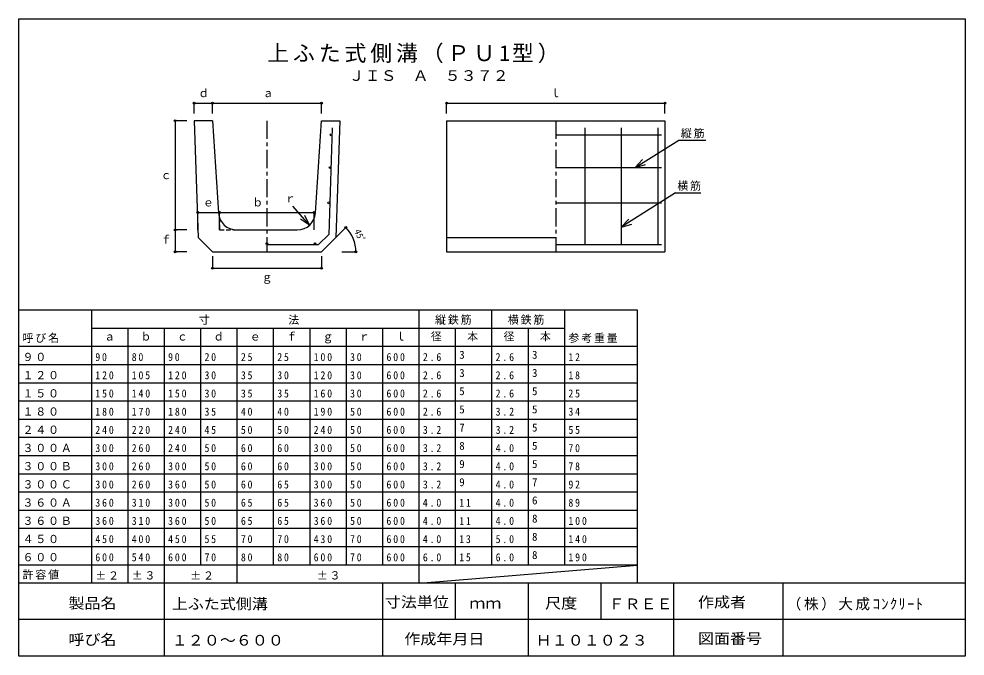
# Model space of a CAD drawing. Units: millimetres, scale not verified. Extents: x -1296 to 1304, y -884 to 866.
import ezdxf
from ezdxf.enums import TextEntityAlignment as Align

# ---------------------------------------------------------------- set-up
doc = ezdxf.new("R2010")
doc.units = ezdxf.units.MM
doc.header["$LTSCALE"] = 10
doc.header["$PDMODE"] = 32
doc.header["$PDSIZE"] = 5
doc.linetypes.add('CHAIN1', pattern=[8, 5, -1, 1, -1])
doc.linetypes.add('DASHED1', pattern=[1.8, 1.2, -0.6])
doc.layers.add('0-0', color=7, linetype='Continuous')
doc.styles.add('ＭＳ ゴシック', font='')
doc.styles.get('ＭＳ ゴシック').set_extended_font_data('MS Gothic')

msp = doc.modelspace()

# ---------------------------------------------------------------- linework, layer by layer
at = {"layer": '0-0', "color": 4}
for p, q in [((-814.17, 634.87), (-764.17, 634.87)), ((-814.17, 606.67), (-814.17, 634.87)), ((-464.17, 606.67), (-464.17, 634.87)), ((-120.41, 634.87), (479.59, 634.87)), ((-120.41, 606.67), (-120.41, 634.87)), ((479.59, 606.67), (479.59, 634.87)), ((-866.39, 586.6), (-866.39, 286.6)), ((-834.16, 586.6), (-866.39, 586.6)), ((-804.17, 334.71), (-744.17, 334.71)), ((-804.17, 286.6), (-804.17, 334.71)), ((-744.17, 286.6), (-744.17, 334.71)), ((-744.17, 334.71), (-484.17, 334.71)), ((-484.17, 286.6), (-484.17, 334.71)), ((-424.86, 265.91), (-397.4, 293.37)), ((-834.16, 226.6), (-866.39, 226.6)), ((-764.17, 215.05), (-764.17, 181.44)), ((-464.17, 215.05), (-464.17, 181.44)), ((-408.58, 226.6), (-369.75, 226.6)), ((-764.17, 181.44), (-464.17, 181.44))]:
    msp.add_line(p, q, dxfattribs=at)
at = {"layer": '0-0'}
for p, q in [((-764.17, 586.6), (-814.17, 586.6)), ((-814.17, 586.6), (-803.48, 265.91)), ((-764.17, 586.6), (-747.28, 333.28)), ((-481.06, 333.28), (-464.17, 586.6)), ((-464.17, 586.6), (-414.17, 586.6)), ((-414.17, 586.6), (-424.86, 265.91)), ((-120.41, 586.6), (479.59, 586.6)), ((-120.41, 586.6), (-120.41, 226.6)), ((479.59, 586.6), (479.59, 226.6)), ((397.59, 457.85), (517.4, 533.64)), ((517.4, 533.64), (591.42, 533.64)), ((397.59, 457.85), (417.93, 479.9)), ((397.59, 457.85), (426.23, 466.78)), ((508.63, 388.25), (577.79, 388.25)), ((-497.04, 299.86), (-543.39, 351.81)), ((-497.04, 299.86), (-522.13, 316.31)), ((-497.04, 299.86), (-510.54, 326.65)), ((-697.39, 286.6), (-530.95, 286.6)), ((359.59, 293.96), (388.23, 302.89)), ((-764.17, 226.6), (-803.48, 265.91)), ((-464.17, 226.6), (-424.86, 265.91)), ((-120.41, 265.91), (179.59, 265.91)), ((-764.17, 226.6), (-464.17, 226.6)), ((-120.41, 226.6), (479.59, 226.6)), ((404.21, 66.27), (-1295.79, 66.27)), ((-1095.79, -683.73), (-1095.79, 66.27)), ((-195.79, -683.73), (-195.79, 66.27)), ((4.21, -633.73), (4.21, 66.27)), ((204.21, -633.73), (204.21, 66.27)), ((404.21, -683.73), (404.21, 66.27)), ((204.21, 16.27), (-1095.79, 16.27)), ((-995.79, -683.73), (-995.79, 16.27)), ((-895.79, -683.73), (-895.79, 16.27)), ((-795.79, -633.73), (-795.79, 16.27)), ((-695.79, -683.73), (-695.79, 16.27)), ((-595.79, -633.73), (-595.79, 16.27)), ((-495.79, -633.73), (-495.79, 16.27)), ((-395.79, -633.73), (-395.79, 16.27)), ((-295.79, -633.73), (-295.79, 16.27)), ((-95.79, -633.73), (-95.79, 16.27)), ((104.21, -633.73), (104.21, 16.27)), ((404.21, -33.73), (-1295.79, -33.73)), ((404.21, -33.73), (-1295.79, -33.73)), ((404.21, -83.73), (-1295.79, -83.73)), ((404.21, -133.73), (-1295.79, -133.73)), ((404.21, -183.73), (-1295.79, -183.73)), ((404.21, -233.73), (-1295.79, -233.73)), ((404.21, -283.73), (-1295.79, -283.73)), ((404.21, -333.73), (-1295.79, -333.73)), ((404.21, -383.73), (-1295.79, -383.73)), ((404.21, -433.73), (-1295.79, -433.73)), ((404.21, -483.73), (-1295.79, -483.73)), ((404.21, -533.73), (-1295.79, -533.73)), ((404.21, -583.73), (-1295.79, -583.73)), ((404.21, -633.73), (-1295.79, -633.73)), ((-195.79, -683.73), (404.21, -633.73))]:
    msp.add_line(p, q, dxfattribs=at)
at = {"layer": '0-0', "linetype": 'CHAIN1'}
for p, q in [((-614.17, 586.6), (-614.17, 226.6)), ((179.59, 586.6), (179.59, 226.6))]:
    msp.add_line(p, q, dxfattribs=at)
at = {"layer": '0-0', "color": 2}
for p, q in [((-434.83, 567.12), (-444.59, 274.47)), ((179.59, 547.65), (469.59, 547.65)), ((259.59, 567.12), (259.59, 246.6)), ((359.59, 567.12), (359.59, 246.6)), ((459.59, 567.12), (459.59, 246.6)), ((179.59, 457.85), (469.59, 457.85)), ((179.59, 361.15), (469.59, 361.15)), ((-472.45, 246.6), (-444.59, 274.47)), ((-614.17, 246.6), (-472.45, 246.6)), ((179.59, 246.6), (469.59, 246.6)), ((1304.21, -683.73), (-1295.79, -683.73)), ((-895.79, -883.73), (-895.79, -683.73)), ((-295.79, -883.73), (-295.79, -683.73)), ((-95.79, -783.73), (-95.79, -683.73)), ((104.21, -883.73), (104.21, -683.73)), ((304.21, -783.73), (304.21, -683.73)), ((504.21, -883.73), (504.21, -683.73)), ((804.21, -883.73), (804.21, -683.73)), ((1304.21, -783.73), (-1295.79, -783.73)), ((1304.21, -883.73), (-1295.79, -883.73))]:
    msp.add_line(p, q, dxfattribs=at)
at = {"layer": '0-0', "linetype": 'DASHED1'}
for p, q in [((-744.17, 318.94), (-744.17, 286.6)), ((-744.17, 286.6), (-697.39, 286.6))]:
    msp.add_line(p, q, dxfattribs=at)
at = {"layer": '0-0', "color": 2}
msp.add_lwpolyline([(-1295.79, -883.73), (-1295.79, 866.27), (1304.21, 866.27), (1304.21, -883.73)], dxfattribs=at)
at = {"layer": '0-0', "color": 4}
for points in [[(-764.17, 606.67), (-764.17, 634.87), (-464.17, 634.87)], [(-834.16, 286.6), (-866.39, 286.6), (-866.39, 226.6)]]:
    msp.add_lwpolyline(points, dxfattribs=at)
at = {"layer": '0-0'}
msp.add_lwpolyline([(508.63, 388.25), (359.59, 293.96), (379.93, 316.02)], dxfattribs=at)
at = {"layer": '0-0', "color": 2}
for centre in [(-437.98, 547.73), (-440.97, 457.93), (-444.19, 361.24), (-614.17, 249.1), (-482.13, 249.1)]:
    msp.add_circle(centre, 2.5, dxfattribs=at)
at = {"layer": '0-0'}
for centre, start, end in [((-697.39, 336.6), 183.81404, 270), ((-530.95, 336.6), 270, 356.18594)]:
    msp.add_arc(centre, 50, start, end, dxfattribs=at)
at = {"layer": '0-0', "color": 4}
msp.add_arc((-464.17, 226.6), 94.42, 0, 45, dxfattribs=at)
for p in [(-814.17, 634.87), (-764.17, 634.87), (-464.17, 634.87), (-120.41, 634.87), (479.59, 634.87), (-866.39, 586.6), (-804.17, 334.71), (-744.17, 334.71), (-484.17, 334.71), (-866.39, 286.6), (-397.4, 293.37), (-866.39, 226.6), (-369.75, 226.6), (-764.17, 181.44), (-464.17, 181.44)]:
    msp.add_point(p, dxfattribs=at)

# ---------------------------------------------------------------- texts
at = {"layer": '0-0', "style": 'ＭＳ ゴシック', "width": 1.1}
for s, p in [('ＪＩＳ\u3000Ａ\u3000５３７２', (-389.88, 687.28)), ('製品名', (-1159.72, -761.94)), ('上ふた式側溝', (-875.79, -763.73)), ('寸法単位', (-290.29, -758.96)), ('尺度', (150.37, -761.94)), ('ＦＲＥＥ', (324.21, -763.73)), ('作成者', (570.2, -758.96)), ('ｍｍ', (-58.05, -761.94)), ('呼び名', (-1159.72, -861.94)), ('１２０～６００', (-875.79, -863.73)), ('作成年月日', (-236.7, -860.2)), ('Ｈ１０１０２３', (124.21, -863.73)), ('図面番号', (570.2, -858.96))]:
    msp.add_text(s, height=29.33, dxfattribs=at).set_placement(p, align=Align.BOTTOM_LEFT)
at = {"layer": '0-0', "style": 'ＭＳ ゴシック'}
for s, p in [('ｄ', (-803.07, 644.87)), ('ａ', (-626.01, 644.87)), ('ｌ', (163.6, 644.87)), ('ｃ', (-906.39, 419.51)), ('ｅ', (-790.22, 344.71)), ('ｂ', (-654.57, 344.71)), ('ｒ', (-564.97, 355.56)), ('ｆ', (-906.39, 242.46)), ('ｇ', (-628.87, 139.65)), ('ｂ', (-961.56, -23.73)), ('ｄ', (-761.56, -23.73)), ('ｆ', (-561.56, -23.73)), ('ｌ', (-261.56, -23.73)), ('径', (-163.91, -23.73)), ('本', (-63.91, -23.73)), ('径', (36.09, -23.73)), ('本', (136.09, -23.73)), ('ａ', (-1061.56, -23.73)), ('ｃ', (-861.56, -23.73)), ('ｅ', (-661.56, -23.73)), ('ｇ', (-461.56, -23.73)), ('ｒ', (-361.56, -23.73)), ('3', (-85.79, -73.73)), ('3', (114.21, -73.73)), ('3', (-85.79, -123.73)), ('3', (114.21, -123.73)), ('5', (-85.79, -173.73)), ('5', (114.21, -173.73)), ('5', (-85.79, -223.73)), ('5', (114.21, -223.73)), ('7', (-85.79, -273.73)), ('5', (114.21, -273.73)), ('8', (-85.79, -323.73)), ('5', (114.21, -323.73)), ('9', (-85.79, -373.73)), ('5', (114.21, -373.73)), ('9', (-85.79, -423.73)), ('7', (114.21, -423.73)), ('6', (114.21, -473.73)), ('8', (114.21, -523.73)), ('8', (114.21, -573.73)), ('8', (114.21, -623.73))]:
    msp.add_text(s, height=21.99, dxfattribs=at).set_placement(p, align=Align.BOTTOM_LEFT)
at = {"layer": '0-0', "color": 4, "style": 'ＭＳ ゴシック'}
msp.add_text('45ﾟ', height=18.33, rotation=292.5, dxfattribs=at).set_placement((-379.49, 281.97), align=Align.BOTTOM_LEFT)
at = {"layer": '0-0', "color": 3, "insert": (-613.49, 744.61), "char_height": 43.99, "attachment_point": 7, "style": 'ＭＳ ゴシック'}
msp.add_mtext('\\T1.18;上ふた式側溝（ＰＵ1型）', dxfattribs=at)
at = {"layer": '0-0', "attachment_point": 7, "style": 'ＭＳ ゴシック'}
for s, insert, char_height in [('\\T1.17;縦筋', (523.24, 538.52), 21.99), ('\\T1.17;横筋', (513.5, 394.1), 21.99), ('\\T1.17;寸\u3000\u3000\u3000\u3000\u3000\u3000法', (-801.23, 26.27), 21.99), ('\\T1.17;縦鉄筋', (-152.23, 26.27), 21.99), ('\\T1.17;横鉄筋', (47.77, 26.27), 21.99), ('\\T1.17;呼び名', (-1285.79, -23.73), 21.99), ('\\T1.17;参考重量', (214.21, -23.73), 21.99), ('\\T1.17;９０', (-1285.79, -73.73), 21.99), ('\\T1.36;\\W0.9;90', (-1085.79, -73.73), 21.99), ('\\T1.36;\\W0.9;80', (-985.79, -73.73), 21.99), ('\\T1.36;\\W0.9;90', (-885.79, -73.73), 21.99), ('\\T1.36;\\W0.9;20', (-785.79, -73.73), 21.99), ('\\T1.36;\\W0.9;25', (-685.79, -73.73), 21.99), ('\\T1.36;\\W0.9;25', (-585.79, -73.73), 21.99), ('\\T1.38;\\W0.9;100', (-485.79, -73.73), 21.99), ('\\T1.36;\\W0.9;30', (-385.79, -73.73), 21.99), ('\\T1.38;\\W0.9;600', (-285.79, -73.73), 21.99), ('\\T1.38;\\W0.9;2.6', (-185.79, -73.73), 21.99), ('\\T1.38;\\W0.9;2.6', (14.21, -73.73), 21.99), ('\\T1.36;\\W0.9;12', (214.21, -73.73), 21.99), ('\\T1.17;１２０', (-1285.79, -123.73), 21.99), ('\\T1.38;\\W0.9;120', (-1085.79, -123.73), 21.99), ('\\T1.38;\\W0.9;105', (-985.79, -123.73), 21.99), ('\\T1.38;\\W0.9;120', (-885.79, -123.73), 21.99), ('\\T1.36;\\W0.9;30', (-785.79, -123.73), 21.99), ('\\T1.36;\\W0.9;35', (-685.79, -123.73), 21.99), ('\\T1.36;\\W0.9;30', (-585.79, -123.73), 21.99), ('\\T1.38;\\W0.9;120', (-485.79, -123.73), 21.99), ('\\T1.36;\\W0.9;30', (-385.79, -123.73), 21.99), ('\\T1.38;\\W0.9;600', (-285.79, -123.73), 21.99), ('\\T1.38;\\W0.9;2.6', (-185.79, -123.73), 21.99), ('\\T1.38;\\W0.9;2.6', (14.21, -123.73), 21.99), ('\\T1.36;\\W0.9;18', (214.21, -123.73), 21.99), ('\\T1.17;１５０', (-1285.79, -173.73), 21.99), ('\\T1.38;\\W0.9;150', (-1085.79, -173.73), 21.99), ('\\T1.38;\\W0.9;140', (-985.79, -173.73), 21.99), ('\\T1.38;\\W0.9;150', (-885.79, -173.73), 21.99), ('\\T1.36;\\W0.9;30', (-785.79, -173.73), 21.99), ('\\T1.36;\\W0.9;35', (-685.79, -173.73), 21.99), ('\\T1.36;\\W0.9;35', (-585.79, -173.73), 21.99), ('\\T1.38;\\W0.9;160', (-485.79, -173.73), 21.99), ('\\T1.36;\\W0.9;30', (-385.79, -173.73), 21.99), ('\\T1.38;\\W0.9;600', (-285.79, -173.73), 21.99), ('\\T1.38;\\W0.9;2.6', (-185.79, -173.73), 21.99), ('\\T1.38;\\W0.9;2.6', (14.21, -173.73), 21.99), ('\\T1.36;\\W0.9;25', (214.21, -173.73), 21.99), ('\\T1.17;１８０', (-1285.79, -223.73), 21.99), ('\\T1.38;\\W0.9;180', (-1085.79, -223.73), 21.99), ('\\T1.38;\\W0.9;170', (-985.79, -223.73), 21.99), ('\\T1.38;\\W0.9;180', (-885.79, -223.73), 21.99), ('\\T1.36;\\W0.9;35', (-785.79, -223.73), 21.99), ('\\T1.36;\\W0.9;40', (-685.79, -223.73), 21.99), ('\\T1.36;\\W0.9;40', (-585.79, -223.73), 21.99), ('\\T1.38;\\W0.9;190', (-485.79, -223.73), 21.99), ('\\T1.36;\\W0.9;50', (-385.79, -223.73), 21.99), ('\\T1.38;\\W0.9;600', (-285.79, -223.73), 21.99), ('\\T1.38;\\W0.9;2.6', (-185.79, -223.73), 21.99), ('\\T1.38;\\W0.9;3.2', (14.21, -223.73), 21.99), ('\\T1.36;\\W0.9;34', (214.21, -223.73), 21.99), ('\\T1.17;２４０', (-1285.79, -273.73), 21.99), ('\\T1.38;\\W0.9;240', (-1085.79, -273.73), 21.99), ('\\T1.38;\\W0.9;220', (-985.79, -273.73), 21.99), ('\\T1.38;\\W0.9;240', (-885.79, -273.73), 21.99), ('\\T1.36;\\W0.9;45', (-785.79, -273.73), 21.99), ('\\T1.36;\\W0.9;50', (-685.79, -273.73), 21.99), ('\\T1.36;\\W0.9;50', (-585.79, -273.73), 21.99), ('\\T1.38;\\W0.9;240', (-485.79, -273.73), 21.99), ('\\T1.36;\\W0.9;50', (-385.79, -273.73), 21.99), ('\\T1.38;\\W0.9;600', (-285.79, -273.73), 21.99), ('\\T1.38;\\W0.9;3.2', (-185.79, -273.73), 21.99), ('\\T1.38;\\W0.9;3.2', (14.21, -273.73), 21.99), ('\\T1.36;\\W0.9;55', (214.21, -273.73), 21.99), ('\\T1.17;３００Ａ', (-1285.79, -323.73), 21.99), ('\\T1.38;\\W0.9;300', (-1085.79, -323.73), 21.99), ('\\T1.38;\\W0.9;260', (-985.79, -323.73), 21.99), ('\\T1.38;\\W0.9;240', (-885.79, -323.73), 21.99), ('\\T1.36;\\W0.9;50', (-785.79, -323.73), 21.99), ('\\T1.36;\\W0.9;60', (-685.79, -323.73), 21.99), ('\\T1.36;\\W0.9;60', (-585.79, -323.73), 21.99), ('\\T1.38;\\W0.9;300', (-485.79, -323.73), 21.99), ('\\T1.36;\\W0.9;50', (-385.79, -323.73), 21.99), ('\\T1.38;\\W0.9;600', (-285.79, -323.73), 21.99), ('\\T1.38;\\W0.9;3.2', (-185.79, -323.73), 21.99), ('\\T1.38;\\W0.9;4.0', (14.21, -323.73), 21.99), ('\\T1.36;\\W0.9;70', (214.21, -323.73), 21.99), ('\\T1.17;３００Ｂ', (-1285.79, -373.73), 21.99), ('\\T1.38;\\W0.9;300', (-1085.79, -373.73), 21.99), ('\\T1.38;\\W0.9;260', (-985.79, -373.73), 21.99), ('\\T1.38;\\W0.9;300', (-885.79, -373.73), 21.99), ('\\T1.36;\\W0.9;50', (-785.79, -373.73), 21.99), ('\\T1.36;\\W0.9;60', (-685.79, -373.73), 21.99), ('\\T1.36;\\W0.9;60', (-585.79, -373.73), 21.99), ('\\T1.38;\\W0.9;300', (-485.79, -373.73), 21.99), ('\\T1.36;\\W0.9;50', (-385.79, -373.73), 21.99), ('\\T1.38;\\W0.9;600', (-285.79, -373.73), 21.99), ('\\T1.38;\\W0.9;3.2', (-185.79, -373.73), 21.99), ('\\T1.38;\\W0.9;4.0', (14.21, -373.73), 21.99), ('\\T1.36;\\W0.9;78', (214.21, -373.73), 21.99), ('\\T1.17;３００Ｃ', (-1285.79, -423.73), 21.99), ('\\T1.38;\\W0.9;300', (-1085.79, -423.73), 21.99), ('\\T1.38;\\W0.9;260', (-985.79, -423.73), 21.99), ('\\T1.38;\\W0.9;360', (-885.79, -423.73), 21.99), ('\\T1.36;\\W0.9;50', (-785.79, -423.73), 21.99), ('\\T1.36;\\W0.9;60', (-685.79, -423.73), 21.99), ('\\T1.36;\\W0.9;65', (-585.79, -423.73), 21.99), ('\\T1.38;\\W0.9;300', (-485.79, -423.73), 21.99), ('\\T1.36;\\W0.9;50', (-385.79, -423.73), 21.99), ('\\T1.38;\\W0.9;600', (-285.79, -423.73), 21.99), ('\\T1.38;\\W0.9;3.2', (-185.79, -423.73), 21.99), ('\\T1.38;\\W0.9;4.0', (14.21, -423.73), 21.99), ('\\T1.36;\\W0.9;92', (214.21, -423.73), 21.99), ('\\T1.17;３６０Ａ', (-1285.79, -473.73), 21.99), ('\\T1.38;\\W0.9;360', (-1085.79, -473.73), 21.99), ('\\T1.38;\\W0.9;310', (-985.79, -473.73), 21.99), ('\\T1.38;\\W0.9;300', (-885.79, -473.73), 21.99), ('\\T1.36;\\W0.9;50', (-785.79, -473.73), 21.99), ('\\T1.36;\\W0.9;65', (-685.79, -473.73), 21.99), ('\\T1.36;\\W0.9;65', (-585.79, -473.73), 21.99), ('\\T1.38;\\W0.9;360', (-485.79, -473.73), 21.99), ('\\T1.36;\\W0.9;50', (-385.79, -473.73), 21.99), ('\\T1.38;\\W0.9;600', (-285.79, -473.73), 21.99), ('\\T1.38;\\W0.9;4.0', (-185.79, -473.73), 21.99), ('\\T1.36;\\W0.9;11', (-85.79, -473.73), 21.99), ('\\T1.38;\\W0.9;4.0', (14.21, -473.73), 21.99), ('\\T1.36;\\W0.9;89', (214.21, -473.73), 21.99), ('\\T1.17;３６０Ｂ', (-1285.79, -523.73), 21.99), ('\\T1.38;\\W0.9;360', (-1085.79, -523.73), 21.99), ('\\T1.38;\\W0.9;310', (-985.79, -523.73), 21.99), ('\\T1.38;\\W0.9;360', (-885.79, -523.73), 21.99), ('\\T1.36;\\W0.9;50', (-785.79, -523.73), 21.99), ('\\T1.36;\\W0.9;65', (-685.79, -523.73), 21.99), ('\\T1.36;\\W0.9;65', (-585.79, -523.73), 21.99), ('\\T1.38;\\W0.9;360', (-485.79, -523.73), 21.99), ('\\T1.36;\\W0.9;50', (-385.79, -523.73), 21.99), ('\\T1.38;\\W0.9;600', (-285.79, -523.73), 21.99), ('\\T1.38;\\W0.9;4.0', (-185.79, -523.73), 21.99), ('\\T1.36;\\W0.9;11', (-85.79, -523.73), 21.99), ('\\T1.38;\\W0.9;4.0', (14.21, -523.73), 21.99), ('\\T1.38;\\W0.9;100', (214.21, -523.73), 21.99), ('\\T1.17;４５０', (-1285.79, -573.73), 21.99), ('\\T1.38;\\W0.9;450', (-1085.79, -573.73), 21.99), ('\\T1.38;\\W0.9;400', (-985.79, -573.73), 21.99), ('\\T1.38;\\W0.9;450', (-885.79, -573.73), 21.99), ('\\T1.36;\\W0.9;55', (-785.79, -573.73), 21.99), ('\\T1.36;\\W0.9;70', (-685.79, -573.73), 21.99), ('\\T1.36;\\W0.9;70', (-585.79, -573.73), 21.99), ('\\T1.38;\\W0.9;430', (-485.79, -573.73), 21.99), ('\\T1.36;\\W0.9;70', (-385.79, -573.73), 21.99), ('\\T1.38;\\W0.9;600', (-285.79, -573.73), 21.99), ('\\T1.38;\\W0.9;4.0', (-185.79, -573.73), 21.99), ('\\T1.36;\\W0.9;13', (-85.79, -573.73), 21.99), ('\\T1.38;\\W0.9;5.0', (14.21, -573.73), 21.99), ('\\T1.38;\\W0.9;140', (214.21, -573.73), 21.99), ('\\T1.17;６００', (-1285.79, -623.73), 21.99), ('\\T1.38;\\W0.9;600', (-1085.79, -623.73), 21.99), ('\\T1.38;\\W0.9;540', (-985.79, -623.73), 21.99), ('\\T1.38;\\W0.9;600', (-885.79, -623.73), 21.99), ('\\T1.36;\\W0.9;70', (-785.79, -623.73), 21.99), ('\\T1.36;\\W0.9;80', (-685.79, -623.73), 21.99), ('\\T1.36;\\W0.9;80', (-585.79, -623.73), 21.99), ('\\T1.38;\\W0.9;600', (-485.79, -623.73), 21.99), ('\\T1.36;\\W0.9;70', (-385.79, -623.73), 21.99), ('\\T1.38;\\W0.9;600', (-285.79, -623.73), 21.99), ('\\T1.38;\\W0.9;6.0', (-185.79, -623.73), 21.99), ('\\T1.36;\\W0.9;15', (-85.79, -623.73), 21.99), ('\\T1.38;\\W0.9;6.0', (14.21, -623.73), 21.99), ('\\T1.38;\\W0.9;190', (214.21, -623.73), 21.99), ('\\T1.17;許容値', (-1285.79, -673.73), 21.99), ('\\T1.17;±２', (-1085.79, -673.73), 21.99), ('\\T1.17;±３', (-985.79, -673.73), 21.99), ('\\T1.17;±２', (-824.75, -673.73), 21.99), ('\\T1.17;±３', (-477.1, -673.73), 21.99), ('\\T1.18;（株）大成ｺﾝｸﾘｰﾄ', (814.35, -758.96), 29.33)]:
    msp.add_mtext(s, dxfattribs=dict(at, insert=insert, char_height=char_height))

doc.saveas('drawing.dxf')
